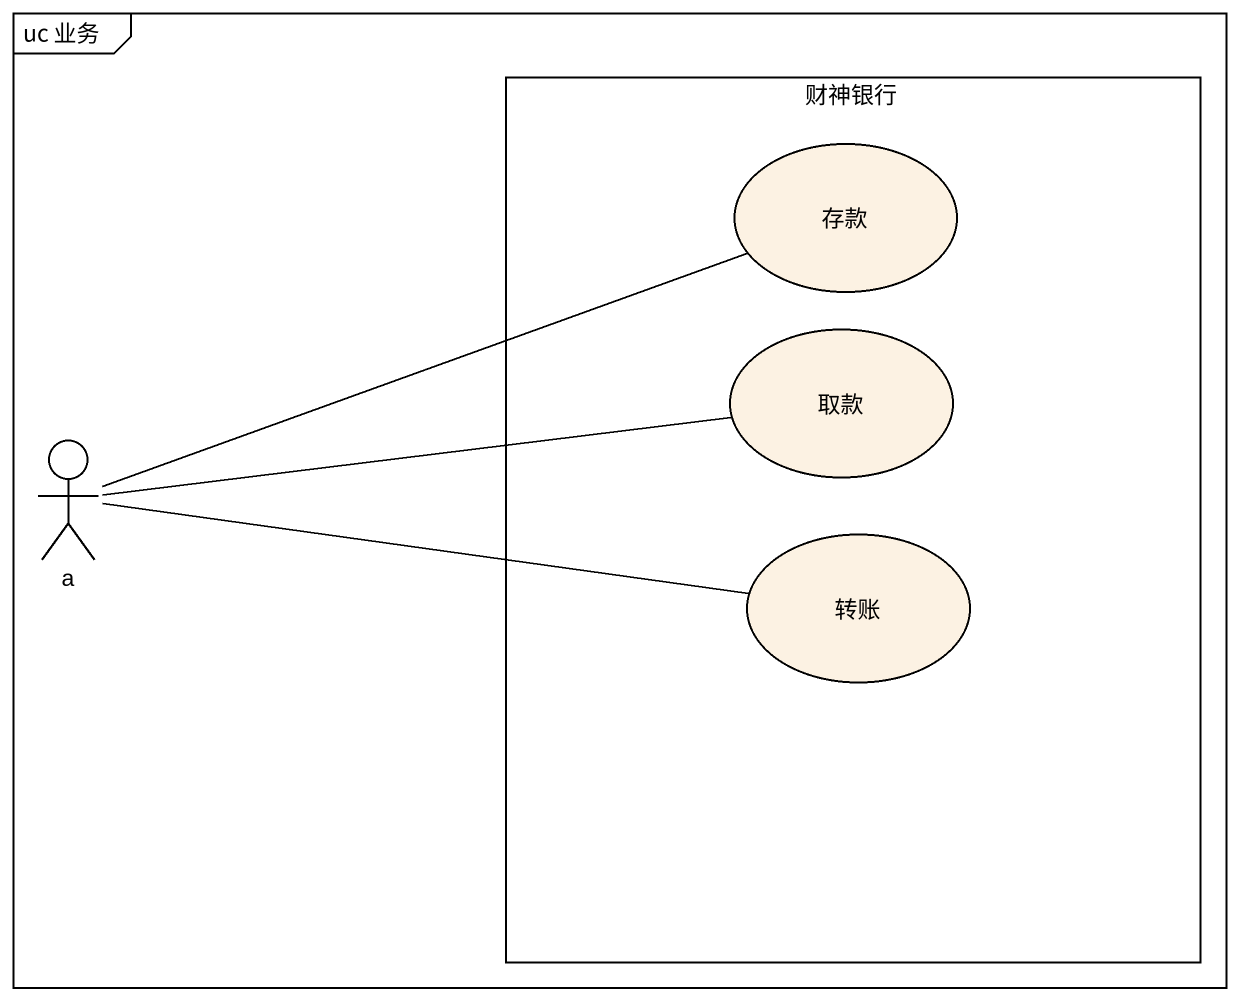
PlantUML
@startuml
mainframe uc 业务
rectangle 财神银行 {
  usecase 存款 #FCF2E3
  usecase 取款 #FCF2E3
  usecase 转账 #FCF2E3
}
actor a
a -right- 存款
a -right- 取款
a -right- 转账
@enduml
